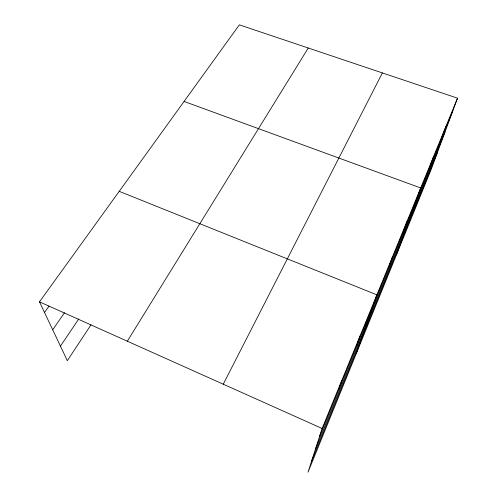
<?xml version="1.0" encoding="UTF-8"?>
<svg xmlns="http://www.w3.org/2000/svg" width="497" height="497" viewBox="0 0 497 497"><rect width="100%" height="100%" fill="white"/><g stroke="black" fill="none" stroke-linecap="round" stroke-linejoin="round"><path stroke-width="0.75" d="M457.513 98.17L322.099 428.489L308.028 472.15L430.868 170.247L457.513 98.17L239.349 24.85L39.487 301.841L67.331 360.685L90.988 324.814M338.817 389.344L341.83 380.367M356.66 345.769L360.033 335.953M356.436 353.174L376.888 294.839L119.224 191.333M388.604 267.734L392.537 256.669M402.955 232.671L407.105 221.134M396.395 254.973L420.698 187.972L184.083 101.45M429.315 168.284L433.788 156.046M441.442 138.669L446.033 126.176M315.371 449.375L445.057 131.854M311.476 461.458L437.615 151.995M319.534 436.465L452.823 110.862M223.259 384.2L382.373 72.916M127.331 341.209L308.264 48.01M60.441 346.123L78.855 318.813M52.713 329.797L64.498 312.743M44.513 312.47L48.973 306.189M39.487 301.841L322.099 428.489"/></g></svg>
